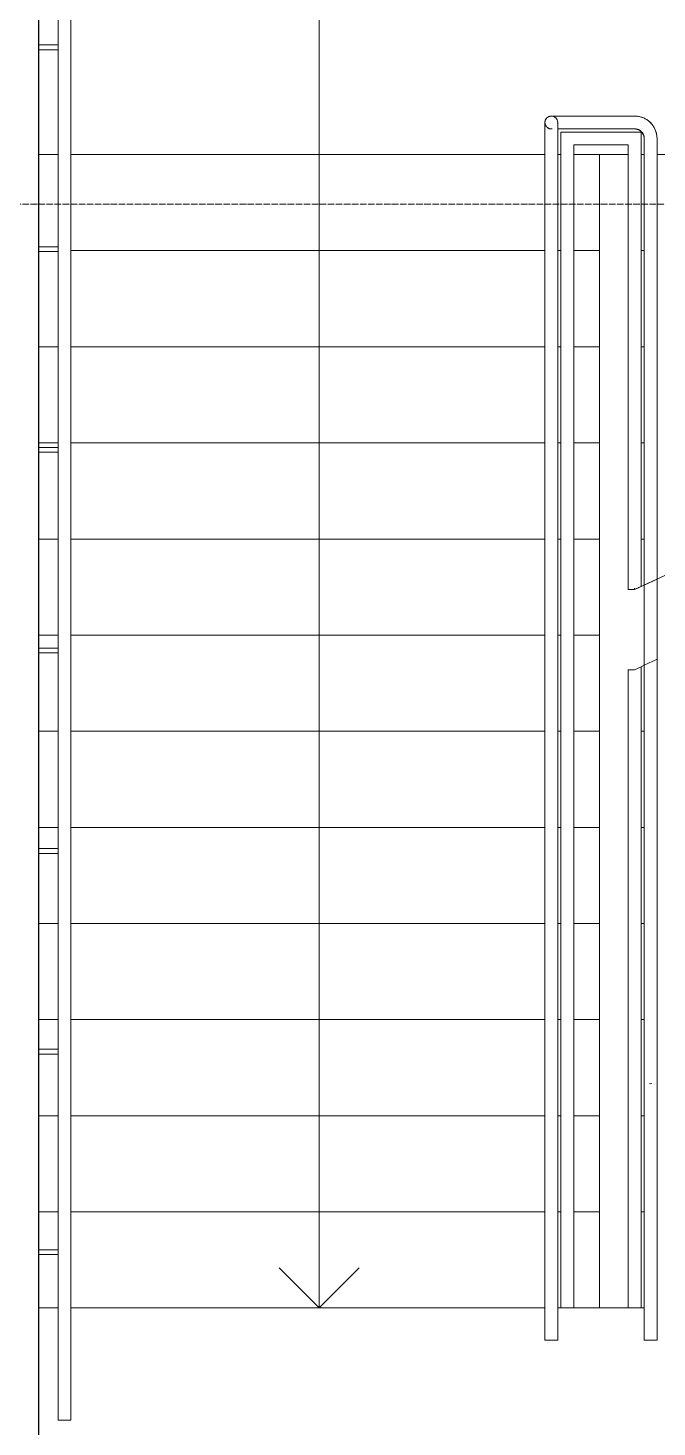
# Model space of a CAD drawing. Header units: millimetres. Extents: x -695119 to 412940, y -249585 to 622758.
# Drawn here: x 101642 to 103606, y 526912 to 531278 of the extents above; entities that cross this region are included whole.
import ezdxf

# ---------------------------------------------------------------- set-up
doc = ezdxf.new("R2010")
doc.units = ezdxf.units.MM
doc.linetypes.add('ADSK_Линия сетки', pattern=[25, 20, -2.5, 0, -2.5])
for name, color, linetype, lineweight in [('Балясины', 7, 'Continuous', 9), ('Лестницы', 8, 'Continuous', 9), ('Ограждение', 8, 'Continuous', 9), ('Оси', 252, 'Continuous', 9), ('Перекрытия', 7, 'Continuous', 18), ('Поручни', 8, 'Continuous', 9), ('Стены разрез', 7, 'Continuous', 30), ('Стрелки вверх', 7, 'Continuous', 18)]:
    doc.layers.add(name, color=color, linetype=linetype, lineweight=lineweight)

# ---------------------------------------------------------------- blocks, each defined once
blk = doc.blocks.new('Ограждение - Ограждение-533326-План 2 этажа смеж')
at = {"layer": 'Поручни'}
for p, q in [((12089, -5214.7), (12089, -8884.7)), ((12339, -5214.7), (12089, -5214.7)), ((12339, -5284.7), (12339, -5214.7)), ((12129, -5254.7), (12129, -8884.7)), ((12299, -5254.7), (12129, -5254.7)), ((12299, -5284.7), (12299, -5254.7)), ((12299, -6642.8), (12299, -5284.7)), ((12339, -6633.4), (12339, -5284.7)), ((12339, -6633.4), (12319, -6642.8)), ((12339, -6633.4), (12319, -6642.8)), ((12331.5, -6636.9), (12319, -6642.8)), ((12331.5, -6636.9), (12331.5, -6635.2)), ((12319, -6642.8), (12299, -6642.8)), ((12319, -6642.8), (12299, -6642.8)), ((12306.5, -6642.8), (12306.5, -6641)), ((12319, -6642.8), (12306.5, -6642.8)), ((12129, -8884.7), (12089, -8884.7))]:
    blk.add_line(p, q, dxfattribs=at)
blk = doc.blocks.new('Ограждение - Ограждение-V13-План 2 этажа смеж')
at = {"layer": 'Поручни'}
for p, q in [((12319, -6892.8), (12299, -6892.8)), ((12319, -6892.8), (12299, -6892.8)), ((12299, -8884.7), (12299, -6892.8)), ((12339, -6883.4), (12319, -6892.8)), ((12339, -6883.4), (12319, -6892.8)), ((12339, -8884.7), (12339, -6883.4)), ((12339, -8884.7), (12299, -8884.7))]:
    blk.add_line(p, q, dxfattribs=at)
blk = doc.blocks.new('Тип верхнего поручня - Верхний поручень_Внутренний_-533333-План 2 этажа смеж')
at = {"layer": 'Ограждение'}
for p, q in [((12349, -8140), (12349, -8865.2)), ((12389, -8865.2), (12389, -8140)), ((12349, -8896.5), (12349, -8984.7)), ((12389, -8984.7), (12389, -8896.5)), ((12366.7, -8984.7), (12371.4, -8984.7))]:
    blk.add_line(p, q, dxfattribs=at)
at = {"layer": 'Ограждение', "flags": 128}
for points in [[(12365.1, -8183.9), (12369, -8184.7), (12372.9, -8183.9)], [(12349, -8896.5), (12349, -8893.7), (12349, -8890.9), (12349, -8888.2), (12349, -8885.4), (12349, -8882.6), (12349, -8879.9), (12349, -8877.2), (12349, -8874.5), (12349, -8871.9), (12349, -8869.3), (12349, -8866.7), (12349, -8865.2)], [(12389, -8865.2), (12389, -8867.8), (12389, -8870.3), (12389, -8872.9), (12389, -8875.6), (12389, -8878.3), (12389, -8881), (12389, -8883.8), (12389, -8886.5), (12389, -8889.3), (12389, -8892.1), (12389, -8894.9), (12389, -8896.5)]]:
    blk.add_lwpolyline(points, dxfattribs=at)
blk = doc.blocks.new('Тип верхнего поручня - Верхний поручень_Внутренний_-V14-План 2 этажа смеж')
at = {"layer": 'Ограждение'}
for p, q in [((12319, -5164.7), (12129, -5164.7)), ((12039, -5201.3), (12039, -8883.1)), ((12079, -8883.1), (12079, -5201.3)), ((12129, -5204.7), (12319, -5204.7)), ((12349, -5234.7), (12349, -5272.9)), ((12389, -5272.9), (12389, -5234.7)), ((12349, -5286.3), (12349, -6878.8)), ((12389, -6860.1), (12389, -5286.3)), ((12039, -8896.5), (12039, -8984.7)), ((12079, -8984.7), (12079, -8896.5)), ((12056.7, -8984.7), (12061.4, -8984.7))]:
    blk.add_line(p, q, dxfattribs=at)
at = {"layer": 'Ограждение', "flags": 128}
for points in [[(12058.2, -5204.7), (12057.4, -5204.7), (12056.6, -5204.6), (12055.8, -5204.5), (12055, -5204.3), (12054.3, -5204.2), (12053.5, -5204), (12052.7, -5203.7), (12052, -5203.4), (12051.2, -5203.2), (12050.5, -5202.8), (12049.8, -5202.5), (12049.1, -5202.1), (12048.4, -5201.7), (12047.7, -5201.2), (12047.1, -5200.8), (12046.4, -5200.3), (12045.8, -5199.8), (12045.2, -5199.2), (12044.7, -5198.7), (12044.1, -5198.1), (12043.6, -5197.5), (12043.1, -5196.8), (12042.6, -5196.2), (12042.2, -5195.5), (12041.8, -5194.9), (12041.4, -5194.2), (12041, -5193.4), (12040.7, -5192.7), (12040.4, -5192), (12040.1, -5191.2), (12039.9, -5190.5), (12039.6, -5189.7), (12039.5, -5188.9), (12039.3, -5188.1), (12039.2, -5187.3), (12039.1, -5186.5), (12039, -5185.7), (12039, -5184.9), (12039, -5184.1), (12039.1, -5183.3), (12039.1, -5182.6), (12039.2, -5181.8), (12039.4, -5181), (12039.5, -5180.2), (12039.7, -5179.4), (12040, -5178.6), (12040.2, -5177.9), (12040.5, -5177.1), (12040.8, -5176.4), (12041.2, -5175.7), (12041.6, -5175), (12042, -5174.3), (12042.4, -5173.6), (12042.9, -5173), (12043.3, -5172.3), (12043.8, -5171.7), (12044.4, -5171.1), (12044.9, -5170.5), (12045.5, -5170), (12046.1, -5169.5), (12046.7, -5169), (12047.4, -5168.5), (12048, -5168), (12048.7, -5167.6), (12049.4, -5167.2), (12050.1, -5166.8), (12050.8, -5166.5), (12051.6, -5166.2), (12052.3, -5165.9), (12053.1, -5165.6), (12053.9, -5165.4), (12054.6, -5165.2), (12055.4, -5165.1), (12056.2, -5164.9), (12057, -5164.8), (12057.8, -5164.8), (12058.6, -5164.7), (12059, -5164.7)], [(12039, -5184.7), (12039, -5184.8), (12039, -5184.8), (12039, -5184.9), (12039, -5185.1), (12039, -5185.3), (12039, -5185.6), (12039, -5185.9), (12039, -5186.3), (12039, -5186.7), (12039, -5187.1), (12039, -5187.6), (12039, -5188.1), (12039, -5188.7), (12039, -5189.3), (12039, -5190), (12039, -5190.7), (12039, -5191.4), (12039, -5192.2), (12039, -5193), (12039, -5193.8), (12039, -5194.7), (12039, -5195.6), (12039, -5196.6), (12039, -5197.5), (12039, -5198.5), (12039, -5199.5), (12039, -5200.6), (12039, -5201.3)], [(12059, -5164.7), (12059.1, -5164.7), (12059.2, -5164.7), (12059.5, -5164.7), (12059.9, -5164.7), (12060.4, -5164.7), (12061, -5164.7), (12061.7, -5164.7), (12062.6, -5164.7), (12063.5, -5164.7), (12064.5, -5164.7), (12065.7, -5164.7), (12066.9, -5164.7), (12068.3, -5164.7), (12069.7, -5164.7), (12071.2, -5164.7), (12072.9, -5164.7), (12074.6, -5164.7), (12076.4, -5164.7), (12078.3, -5164.7), (12080.3, -5164.7), (12082.3, -5164.7), (12084.4, -5164.7), (12086.6, -5164.7), (12088.9, -5164.7), (12091.2, -5164.7), (12093.6, -5164.7), (12096, -5164.7), (12098.5, -5164.7), (12101.1, -5164.7), (12103.7, -5164.7), (12106.3, -5164.7), (12109, -5164.7), (12111.7, -5164.7), (12114.4, -5164.7), (12117.1, -5164.7), (12119.9, -5164.7), (12122.7, -5164.7), (12125.5, -5164.7), (12128.3, -5164.7), (12129, -5164.7)], [(12079, -5201.3), (12079, -5200.3), (12079, -5199.2), (12079, -5198.2), (12079, -5197.2), (12079, -5196.3), (12079, -5195.3), (12079, -5194.4), (12079, -5193.6), (12079, -5192.7), (12079, -5191.9), (12079, -5191.2), (12079, -5190.4), (12079, -5189.8), (12079, -5189.1), (12079, -5188.5), (12079, -5187.9), (12079, -5187.4), (12079, -5187), (12079, -5186.5), (12079, -5186.1), (12079, -5185.8), (12079, -5185.5), (12079, -5185.3), (12079, -5185.1), (12079, -5184.9), (12079, -5184.8), (12079, -5184.7), (12079, -5184.7)], [(12389, -5234.7), (12389, -5231.9), (12388.8, -5229.1), (12388.5, -5226.4), (12388.1, -5223.6), (12387.6, -5220.8), (12387, -5218.1), (12386.3, -5215.4), (12385.5, -5212.7), (12384.5, -5210.1), (12383.5, -5207.5), (12382.4, -5204.9), (12381.1, -5202.4), (12379.8, -5199.9), (12378.3, -5197.5), (12376.8, -5195.2), (12375.2, -5192.9), (12373.5, -5190.7), (12371.6, -5188.6), (12369.8, -5186.5), (12367.8, -5184.5), (12365.7, -5182.6), (12363.6, -5180.8), (12361.4, -5179), (12359.2, -5177.4), (12356.8, -5175.8), (12354.5, -5174.4), (12352, -5173), (12349.5, -5171.7), (12347, -5170.6), (12344.4, -5169.5), (12341.8, -5168.5), (12339.1, -5167.7), (12336.4, -5166.9), (12333.7, -5166.3), (12330.9, -5165.7), (12328.2, -5165.3), (12325.4, -5165), (12322.6, -5164.8), (12319.8, -5164.7), (12319, -5164.7)], [(12062, -5204.7), (12061.2, -5204.7), (12060.6, -5204.7), (12060, -5204.7), (12059.6, -5204.7), (12059.3, -5204.7), (12059.1, -5204.7), (12059, -5204.7)], [(12129, -5204.7), (12126.2, -5204.7), (12123.4, -5204.7), (12120.6, -5204.7), (12117.9, -5204.7), (12115.1, -5204.7), (12112.4, -5204.7), (12109.7, -5204.7), (12107, -5204.7), (12104.4, -5204.7), (12101.8, -5204.7), (12099.2, -5204.7), (12096.7, -5204.7), (12094.2, -5204.7), (12091.8, -5204.7), (12089.5, -5204.7), (12087.2, -5204.7), (12085, -5204.7), (12082.9, -5204.7), (12080.8, -5204.7), (12079, -5204.7)], [(12319, -5204.7), (12320.2, -5204.8), (12321.4, -5204.8), (12322.6, -5204.9), (12323.8, -5205.1), (12325, -5205.3), (12326.2, -5205.6), (12327.3, -5205.9), (12328.5, -5206.3), (12329.6, -5206.7), (12330.7, -5207.1), (12331.8, -5207.6), (12332.9, -5208.1), (12333.9, -5208.7), (12335, -5209.3), (12336, -5210), (12336.9, -5210.7), (12337.9, -5211.4), (12338.8, -5212.2), (12339.7, -5213), (12340.5, -5213.8), (12341.4, -5214.7), (12342.1, -5215.6), (12342.9, -5216.6), (12343.6, -5217.5), (12344.3, -5218.5), (12344.9, -5219.5), (12345.5, -5220.6), (12346, -5221.7), (12346.5, -5222.8), (12347, -5223.9), (12347.4, -5225), (12347.8, -5226.1), (12348.1, -5227.3), (12348.4, -5228.5), (12348.6, -5229.6), (12348.8, -5230.8), (12348.9, -5232), (12349, -5233.2), (12349, -5234.4), (12349, -5234.7)], [(12349, -5272.9), (12349, -5274.1), (12349, -5275.3), (12349, -5276.5), (12349, -5277.7), (12349, -5278.9), (12349, -5280.1), (12349, -5281.2), (12349, -5282.4), (12349, -5283.5), (12349, -5284.6), (12349, -5285.7), (12349, -5286.3)], [(12389, -5286.3), (12389, -5285.3), (12389, -5284.2), (12389, -5283), (12389, -5281.9), (12389, -5280.7), (12389, -5279.6), (12389, -5278.4), (12389, -5277.2), (12389, -5276), (12389, -5274.8), (12389, -5273.6), (12389, -5272.9)], [(12039, -8883.1), (12039, -8884.2), (12039, -8885.3), (12039, -8886.4), (12039, -8887.6), (12039, -8888.7), (12039, -8889.9), (12039, -8891.1), (12039, -8892.2), (12039, -8893.4), (12039, -8894.6), (12039, -8895.8), (12039, -8896.5)], [(12079, -8896.5), (12079, -8895.3), (12079, -8894.1), (12079, -8892.9), (12079, -8891.8), (12079, -8890.6), (12079, -8889.4), (12079, -8888.2), (12079, -8887.1), (12079, -8886), (12079, -8884.9), (12079, -8883.8), (12079, -8883.1)]]:
    blk.add_lwpolyline(points, dxfattribs=at)
at = {"layer": 'Ограждение'}
for start, end in [(0, 180), (165, 189.3911), (180, 187.4211), (170, 173.356), (186.6424, 190), (140.6063, 159.9672), (90, 135), (40.6437, 90), (23.3099, 36.6713), (350.6089, 15), (6.6424, 10), (350, 353.356), (352.5814, 0)]:
    blk.add_arc((12059, -5184.7), 20, start, end, dxfattribs=at)
blk = doc.blocks.new('Тип верхнего поручня - Верхний поручень_Внутренний_-V15-План 2 этажа смеж')
at = {"layer": 'Ограждение'}
for p, q in [((12039, -5212.4), (12039, -5184.7)), ((12109, -5164.7), (12059, -5164.7)), ((12319, -5164.7), (12109, -5164.7)), ((12039, -5212.4), (12039, -8874.2)), ((12109, -5204.7), (12079, -5204.7)), ((12079, -5212.4), (12079, -8874.2)), ((12319, -5204.7), (12109, -5204.7)), ((12349, -5272.9), (12349, -5234.7)), ((12389, -5272.9), (12389, -5234.7)), ((12349, -5272.9), (12349, -5295.3)), ((12389, -5272.9), (12389, -5295.3)), ((12349, -6628.8), (12349, -5295.3)), ((12389, -6610.1), (12389, -5295.3)), ((12349, -6628.8), (12389, -6610.1)), ((12039, -8896.5), (12039, -8874.2)), ((12039, -8896.5), (12039, -8984.7)), ((12079, -8896.5), (12079, -8874.2)), ((12079, -8896.5), (12079, -8984.7)), ((12079, -8984.7), (12039, -8984.7))]:
    blk.add_line(p, q, dxfattribs=at)
for radius in [70, 30]:
    blk.add_arc((12319, -5234.7), radius, 0, 90, dxfattribs=at)
blk = doc.blocks.new('Тип верхнего поручня - Верхний поручень_Внутренний_-V16-План 2 этажа смеж')
at = {"layer": 'Ограждение'}
for p, q in [((12389, -6860.1), (12349, -6878.8)), ((12349, -8874.2), (12349, -6878.8)), ((12389, -8874.2), (12389, -6860.1)), ((12349, -8896.5), (12349, -8874.2)), ((12349, -8984.7), (12349, -8896.5)), ((12389, -8896.5), (12389, -8874.2)), ((12389, -8984.7), (12389, -8896.5)), ((12349, -8984.7), (12369, -8984.7)), ((12369, -8984.7), (12389, -8984.7))]:
    blk.add_line(p, q, dxfattribs=at)
blk = doc.blocks.new('Тип перил - Перила_Внутренний_-1134032-План 2 этажа смеж')
at = {"layer": 'Ограждение'}
for p, q in [((12039, -5184.7), (12039, -5201.3)), ((12109, -5164.7), (12059, -5164.7)), ((12090.9, -5204.7), (12102.2, -5204.7))]:
    blk.add_line(p, q, dxfattribs=at)
at = {"layer": 'Ограждение', "flags": 128}
for points in [[(12389, -5234.7), (12389, -5231.9), (12388.8, -5229.1), (12388.5, -5226.4), (12388.1, -5223.6), (12387.6, -5220.8), (12387, -5218.1), (12386.3, -5215.4), (12385.5, -5212.7), (12384.5, -5210.1), (12383.5, -5207.5), (12382.4, -5204.9), (12381.1, -5202.4), (12379.8, -5199.9), (12378.3, -5197.5), (12376.8, -5195.2), (12375.2, -5192.9), (12373.5, -5190.7), (12371.6, -5188.6), (12369.8, -5186.5), (12367.8, -5184.5), (12365.7, -5182.6), (12363.6, -5180.8), (12361.4, -5179), (12359.2, -5177.4), (12356.8, -5175.8), (12354.5, -5174.4), (12352, -5173), (12349.5, -5171.7), (12347, -5170.6), (12344.4, -5169.5), (12341.8, -5168.5), (12339.1, -5167.7), (12336.4, -5166.9), (12333.7, -5166.3), (12330.9, -5165.7), (12328.2, -5165.3), (12325.4, -5165), (12322.6, -5164.8), (12319.8, -5164.7)], [(12349, -5272.9), (12349, -5274.1), (12349, -5275.3), (12349, -5276.5), (12349, -5277.7), (12349, -5278.9), (12349, -5280.1)], [(12349, -5282.4), (12349, -5283.5), (12349, -5284.6), (12349, -5285.7), (12349, -5286.3)], [(12389, -5280.7), (12389, -5279.6), (12389, -5278.4), (12389, -5277.2), (12389, -5276), (12389, -5274.8), (12389, -5273.6), (12389, -5272.9)], [(12389, -5286.3), (12389, -5285.3), (12389, -5284.2), (12389, -5283), (12389, -5281.9)], [(12039, -8883.1), (12039, -8884.2), (12039, -8885.3), (12039, -8886.4), (12039, -8887.6)], [(12039, -8888.7), (12039, -8889.9), (12039, -8891.1), (12039, -8892.2), (12039, -8893.4), (12039, -8894.6), (12039, -8895.8), (12039, -8896.5)], [(12079, -8887.1), (12079, -8886), (12079, -8884.9), (12079, -8883.8), (12079, -8883.1)], [(12079, -8896.5), (12079, -8895.3), (12079, -8894.1), (12079, -8892.9), (12079, -8891.8), (12079, -8890.6), (12079, -8889.4)]]:
    blk.add_lwpolyline(points, dxfattribs=at)
blk = doc.blocks.new('Тип перил - Перила_Внутренний_-V24-План 2 этажа смеж')
at = {"layer": 'Ограждение'}
for p, q in [((12039, -5184.7), (12039, -5201.3)), ((12109, -5164.7), (12059, -5164.7)), ((12102.2, -5204.7), (12090.9, -5204.7)), ((12349, -5272.9), (12349, -5286.4)), ((12389, -5272.9), (12389, -5286.4)), ((12039, -8896.5), (12039, -8883.1)), ((12079, -8896.5), (12079, -8883.1))]:
    blk.add_line(p, q, dxfattribs=at)
for start, end in [(50.2351, 90), (0, 39.7649)]:
    blk.add_arc((12319, -5234.7), 30, start, end, dxfattribs=at)
blk = doc.blocks.new('Тип перил - Перила_Внутренний_-1138158-План 2 этажа смеж')
at = {"layer": 'Ограждение'}
for p, q in [((10519, -3764.7), (10519, -4972.9)), ((10559, -4972.9), (10559, -3764.7)), ((10519, -5004.2), (10519, -8883.1)), ((10559, -8883.1), (10559, -5004.2)), ((10519, -8896.5), (10519, -9234.7)), ((10559, -9234.7), (10559, -8896.5)), ((10536.7, -9234.7), (10541.4, -9234.7))]:
    blk.add_line(p, q, dxfattribs=at)
at = {"layer": 'Ограждение', "flags": 128}
for points in [[(10519, -5004.2), (10519, -5001.7), (10519, -4999.1), (10519, -4996.5), (10519, -4993.9), (10519, -4991.2), (10519, -4988.5), (10519, -4985.7), (10519, -4982.9), (10519, -4980.2), (10519, -4977.4), (10519, -4974.6), (10519, -4972.9)], [(10559, -4972.9), (10559, -4975.7), (10559, -4978.5), (10559, -4981.3), (10559, -4984.1), (10559, -4986.8), (10559, -4989.6), (10559, -4992.3), (10559, -4994.9), (10559, -4997.6), (10559, -5000.2), (10559, -5002.7), (10559, -5004.2)], [(10519, -8883.1), (10519, -8884.2), (10519, -8885.3), (10519, -8886.4), (10519, -8887.6), (10519, -8888.7), (10519, -8889.9), (10519, -8891.1), (10519, -8892.2), (10519, -8893.4), (10519, -8894.6), (10519, -8895.8), (10519, -8896.5)], [(10559, -8896.5), (10559, -8895.3), (10559, -8894.1), (10559, -8892.9), (10559, -8891.8), (10559, -8890.6), (10559, -8889.4), (10559, -8888.2), (10559, -8887.1), (10559, -8886), (10559, -8884.9), (10559, -8883.8), (10559, -8883.1)]]:
    blk.add_lwpolyline(points, dxfattribs=at)
blk = doc.blocks.new('Тип перил - D15 высота60 консоль80-16089-План 2 этажа смеж')
at = {"layer": 'Ограждение'}
for p, q in [((-7.5, 80), (-7.5, 20)), ((7.5, 20), (7.5, 80))]:
    blk.add_line(p, q, dxfattribs=at)
blk = doc.blocks.new('Тип перил - D15 высота60 консоль80-3550896-План 2 этажа смеж')
at = {"rotation": 90}
blk.add_blockref('Тип перил - D15 высота60 консоль80-16089-План 2 этажа смеж', (10539, -4950.2), dxfattribs=at)
blk = doc.blocks.new('Тип перил - D15 высота60 консоль80-3550897-План 2 этажа смеж')
at = {"rotation": 90}
blk.add_blockref('Тип перил - D15 высота60 консоль80-16089-План 2 этажа смеж', (10539, -5580.3), dxfattribs=at)
blk = doc.blocks.new('Тип перил - D15 высота60 консоль80-3550898-План 2 этажа смеж')
at = {"rotation": 90}
blk.add_blockref('Тип перил - D15 высота60 консоль80-16089-План 2 этажа смеж', (10539, -6206.4), dxfattribs=at)
blk = doc.blocks.new('Тип перил - D15 высота60 консоль80-3550899-План 2 этажа смеж')
at = {"rotation": 90}
blk.add_blockref('Тип перил - D15 высота60 консоль80-16089-План 2 этажа смеж', (10539, -6832.5), dxfattribs=at)
blk = doc.blocks.new('Тип перил - D15 высота60 консоль80-3550900-План 2 этажа смеж')
at = {"rotation": 90}
blk.add_blockref('Тип перил - D15 высота60 консоль80-16089-План 2 этажа смеж', (10539, -7458.6), dxfattribs=at)
blk = doc.blocks.new('Тип перил - D15 высота60 консоль80-3550901-План 2 этажа смеж')
at = {"rotation": 90}
blk.add_blockref('Тип перил - D15 высота60 консоль80-16089-План 2 этажа смеж', (10539, -8084.7), dxfattribs=at)
blk = doc.blocks.new('Тип перил - D15 высота60 консоль80-3550902-План 2 этажа смеж')
at = {"rotation": 90}
blk.add_blockref('Тип перил - D15 высота60 консоль80-16089-План 2 этажа смеж', (10539, -8710.8), dxfattribs=at)
blk = doc.blocks.new('Тип перил - Перила_Внутренний_-V37-План 2 этажа смеж')
at = {"layer": 'Ограждение'}
for p, q in [((10519, -3764.7), (10519, -4972.9)), ((10559, -3764.7), (10559, -4972.9)), ((10519, -4972.9), (10519, -4995.3)), ((10559, -4972.9), (10559, -4995.3)), ((10519, -4995.3), (10519, -8874.2)), ((10559, -4995.3), (10559, -8874.2)), ((10519, -8896.5), (10519, -8874.2)), ((10519, -8896.5), (10519, -9234.7)), ((10559, -8896.5), (10559, -8874.2)), ((10559, -8896.5), (10559, -9234.7)), ((10559, -9234.7), (10519, -9234.7))]:
    blk.add_line(p, q, dxfattribs=at)
blk = doc.blocks.new('Тип перил - Перила_Внутренний_-1138171-План 2 этажа смеж')
at = {"layer": 'Ограждение', "flags": 128}
for points in [[(10519, -8883.1), (10519, -8884.2), (10519, -8885.3), (10519, -8886.4), (10519, -8887.6)], [(10519, -8888.7), (10519, -8889.9), (10519, -8891.1), (10519, -8892.2), (10519, -8893.4), (10519, -8894.6), (10519, -8895.8), (10519, -8896.5)], [(10559, -8887.1), (10559, -8886), (10559, -8884.9), (10559, -8883.8), (10559, -8883.1)], [(10559, -8896.5), (10559, -8895.3), (10559, -8894.1), (10559, -8892.9), (10559, -8891.8), (10559, -8890.6), (10559, -8889.4)]]:
    blk.add_lwpolyline(points, dxfattribs=at)
blk = doc.blocks.new('Тип перил - Перила_Внутренний_-V38-План 2 этажа смеж')
at = {"layer": 'Ограждение'}
for p, q in [((10519, -8896.5), (10519, -8883.1)), ((10559, -8896.5), (10559, -8883.1))]:
    blk.add_line(p, q, dxfattribs=at)

msp = doc.modelspace()

# ---------------------------------------------------------------- linework, layer by layer
at = {"layer": 'Лестницы'}
for p, q in [((101736.401, 530883.241), (101676.401, 530883.241)), ((101736.401, 530883.241), (101676.401, 530883.241)), ((103256.401, 530883.241), (101776.401, 530883.241)), ((103256.401, 530883.241), (101776.401, 530883.241)), ((103306.401, 530883.241), (103296.401, 530883.241)), ((103306.401, 530883.241), (103296.401, 530883.241)), ((103426.401, 530883.241), (103346.401, 530883.241)), ((103426.401, 530883.241), (103346.401, 530883.241)), ((103426.401, 530883.241), (103516.401, 530883.241)), ((103426.401, 530883.241), (103426.401, 530583.241)), ((103556.401, 530883.241), (103566.78, 530883.241)), ((103556.401, 530883.241), (103566.78, 530883.241)), ((103606.022, 530883.241), (105186.78, 530883.241)), ((103606.022, 530883.241), (105186.78, 530883.241)), ((103256.401, 530583.241), (101776.401, 530583.241)), ((103256.401, 530583.241), (101776.401, 530583.241)), ((103306.401, 530583.241), (103296.401, 530583.241)), ((103306.401, 530583.241), (103296.401, 530583.241)), ((103426.401, 530583.241), (103346.401, 530583.241)), ((103426.401, 530583.241), (103346.401, 530583.241)), ((103426.401, 530583.241), (103426.401, 530283.241)), ((103556.401, 530583.241), (103566.401, 530583.241)), ((103556.401, 530583.241), (103566.401, 530583.241)), ((101736.401, 530283.241), (101676.401, 530283.241)), ((101736.401, 530283.241), (101676.401, 530283.241)), ((103256.401, 530283.241), (101776.401, 530283.241)), ((103256.401, 530283.241), (101776.401, 530283.241)), ((103306.401, 530283.241), (103296.401, 530283.241)), ((103306.401, 530283.241), (103296.401, 530283.241)), ((103426.401, 530283.241), (103346.401, 530283.241)), ((103426.401, 530283.241), (103346.401, 530283.241)), ((103426.401, 530283.241), (103426.401, 529983.241)), ((103556.401, 530283.241), (103566.401, 530283.241)), ((103556.401, 530283.241), (103566.401, 530283.241)), ((101736.401, 529983.241), (101676.401, 529983.241)), ((101736.401, 529983.241), (101676.401, 529983.241)), ((103256.401, 529983.241), (101776.401, 529983.241)), ((103256.401, 529983.241), (101776.401, 529983.241)), ((103306.401, 529983.241), (103296.401, 529983.241)), ((103306.401, 529983.241), (103296.401, 529983.241)), ((103426.401, 529983.241), (103346.401, 529983.241)), ((103426.401, 529983.241), (103346.401, 529983.241)), ((103426.401, 529983.241), (103426.401, 529683.241)), ((103556.401, 529983.241), (103566.401, 529983.241)), ((103556.401, 529983.241), (103566.401, 529983.241)), ((104298.113, 529880.414), (103536.401, 529525.222)), ((101736.401, 529683.241), (101676.401, 529683.241)), ((101736.401, 529683.241), (101676.401, 529683.241)), ((103256.401, 529683.241), (101776.401, 529683.241)), ((103256.401, 529683.241), (101776.401, 529683.241)), ((103306.401, 529683.241), (103296.401, 529683.241)), ((103306.401, 529683.241), (103296.401, 529683.241)), ((103426.401, 529683.241), (103346.401, 529683.241)), ((103426.401, 529683.241), (103346.401, 529683.241)), ((103426.401, 529683.241), (103426.401, 529383.241)), ((103556.401, 529683.241), (103566.401, 529683.241)), ((103556.401, 529683.241), (103566.401, 529683.241)), ((103536.401, 529525.222), (103536.401, 529529.885)), ((101736.401, 529383.241), (101676.401, 529383.241)), ((101736.401, 529383.241), (101676.401, 529383.241)), ((103256.401, 529383.241), (101776.401, 529383.241)), ((103256.401, 529383.241), (101776.401, 529383.241)), ((103306.401, 529383.241), (103296.401, 529383.241)), ((103306.401, 529383.241), (103296.401, 529383.241)), ((103426.401, 529383.241), (103346.401, 529383.241)), ((103426.401, 529383.241), (103346.401, 529383.241)), ((103426.401, 529383.241), (103426.401, 529083.241)), ((103566.401, 529289.211), (103556.401, 529284.548)), ((101736.401, 529083.241), (101676.401, 529083.241)), ((101736.401, 529083.241), (101676.401, 529083.241)), ((103256.401, 529083.241), (101776.401, 529083.241)), ((103256.401, 529083.241), (101776.401, 529083.241)), ((103306.401, 529083.241), (103296.401, 529083.241)), ((103306.401, 529083.241), (103296.401, 529083.241)), ((103426.401, 529083.241), (103346.401, 529083.241)), ((103426.401, 529083.241), (103346.401, 529083.241)), ((103426.401, 529083.241), (103426.401, 528783.241)), ((103556.401, 529083.241), (103566.401, 529083.241)), ((103556.401, 529083.241), (103566.401, 529083.241)), ((101736.401, 528783.241), (101676.401, 528783.241)), ((101736.401, 528783.241), (101676.401, 528783.241)), ((103256.401, 528783.241), (101776.401, 528783.241)), ((103256.401, 528783.241), (101776.401, 528783.241)), ((103306.401, 528783.241), (103296.401, 528783.241)), ((103306.401, 528783.241), (103296.401, 528783.241)), ((103426.401, 528783.241), (103346.401, 528783.241)), ((103426.401, 528783.241), (103346.401, 528783.241)), ((103426.401, 528783.241), (103426.401, 528483.241)), ((103556.401, 528783.241), (103566.401, 528783.241)), ((103556.401, 528783.241), (103566.401, 528783.241)), ((101736.401, 528483.241), (101676.401, 528483.241)), ((101736.401, 528483.241), (101676.401, 528483.241)), ((103256.401, 528483.241), (101776.401, 528483.241)), ((103256.401, 528483.241), (101776.401, 528483.241)), ((103306.401, 528483.241), (103296.401, 528483.241)), ((103306.401, 528483.241), (103296.401, 528483.241)), ((103426.401, 528483.241), (103346.401, 528483.241)), ((103426.401, 528483.241), (103346.401, 528483.241)), ((103426.401, 528483.241), (103426.401, 528183.241)), ((103556.401, 528483.241), (103566.401, 528483.241)), ((103556.401, 528483.241), (103566.401, 528483.241)), ((101736.401, 528183.241), (101676.401, 528183.241)), ((101736.401, 528183.241), (101676.401, 528183.241)), ((103256.401, 528183.241), (101776.401, 528183.241)), ((103256.401, 528183.241), (101776.401, 528183.241)), ((103306.401, 528183.241), (103296.401, 528183.241)), ((103306.401, 528183.241), (103296.401, 528183.241)), ((103426.401, 528183.241), (103346.401, 528183.241)), ((103426.401, 528183.241), (103346.401, 528183.241)), ((103426.401, 528183.241), (103426.401, 527883.241)), ((103556.401, 528183.241), (103566.401, 528183.241)), ((103556.401, 528183.241), (103566.401, 528183.241)), ((101736.401, 527883.241), (101676.401, 527883.241)), ((101736.401, 527883.241), (101676.401, 527883.241)), ((103256.401, 527883.241), (101776.401, 527883.241)), ((103256.401, 527883.241), (101776.401, 527883.241)), ((103306.401, 527883.241), (103296.401, 527883.241)), ((103306.401, 527883.241), (103296.401, 527883.241)), ((103426.401, 527883.241), (103346.401, 527883.241)), ((103426.401, 527883.241), (103346.401, 527883.241)), ((103426.401, 527883.241), (103426.401, 527583.241)), ((103556.401, 527883.241), (103566.401, 527883.241)), ((103556.401, 527883.241), (103566.401, 527883.241)), ((101736.401, 527583.241), (101676.401, 527583.241)), ((101736.401, 527583.241), (101676.401, 527583.241)), ((103256.401, 527583.241), (101776.401, 527583.241)), ((103256.401, 527583.241), (101776.401, 527583.241)), ((103306.401, 527583.241), (103296.401, 527583.241)), ((103306.401, 527583.241), (103296.401, 527583.241)), ((103426.401, 527583.241), (103346.401, 527583.241)), ((103426.401, 527583.241), (103346.401, 527583.241)), ((103426.401, 527583.241), (103426.401, 527283.241)), ((103556.401, 527583.241), (103566.401, 527583.241)), ((103556.401, 527583.241), (103566.401, 527583.241)), ((101736.78, 527283.241), (101676.401, 527283.241)), ((101736.78, 527283.241), (101676.401, 527283.241)), ((103256.78, 527283.241), (101776.022, 527283.241)), ((103256.78, 527283.241), (101776.022, 527283.241)), ((103306.401, 527283.241), (103296.022, 527283.241)), ((103306.401, 527283.241), (103296.022, 527283.241)), ((103426.401, 527283.241), (103346.401, 527283.241)), ((103426.401, 527283.241), (103346.401, 527283.241)), ((103516.401, 527283.241), (103426.401, 527283.241)), ((103556.401, 527283.241), (103566.401, 527283.241)), ((103556.401, 527283.241), (103566.401, 527283.241))]:
    msp.add_line(p, q, dxfattribs=at)
at = {"layer": 'Оси', "linetype": 'ADSK_Линия сетки'}
msp.add_line((127748.695, 530728.241), (50771.339, 530728.241), dxfattribs=at)
at = {"layer": 'Перекрытия', "color": 49, "true_color": 0x464646}
for p, q in [((101736.78, 527283.241), (101676.401, 527283.241)), ((103256.78, 527283.241), (101776.022, 527283.241)), ((103306.401, 527283.241), (103296.022, 527283.241)), ((103516.401, 527283.241), (103346.401, 527283.241))]:
    msp.add_line(p, q, dxfattribs=at)
at = {"layer": 'Стены разрез'}
msp.add_line((101676.401, 524333.241), (101676.401, 532528.241), dxfattribs=at)
at = {"layer": 'Стрелки вверх'}
for p, q in [((102551.401, 531733.241), (102551.401, 530883.241)), ((102551.401, 530883.241), (102551.401, 530583.241)), ((102551.401, 530583.241), (102551.401, 530283.241)), ((102551.401, 530283.241), (102551.401, 529983.241)), ((102551.401, 529983.241), (102551.401, 529683.241)), ((102551.401, 529683.241), (102551.401, 529383.241)), ((102551.401, 529383.241), (102551.401, 529083.241)), ((102551.401, 529083.241), (102551.401, 528783.241)), ((102551.401, 528783.241), (102551.401, 528483.241)), ((102551.401, 528483.241), (102551.401, 528183.241)), ((102551.401, 528183.241), (102551.401, 527883.241)), ((102551.401, 527883.241), (102551.401, 527583.241)), ((102551.401, 527583.241), (102551.401, 527283.241)), ((102551.401, 527283.241), (102426.401, 527408.241)), ((102551.401, 527283.241), (102676.401, 527408.241))]:
    msp.add_line(p, q, dxfattribs=at)

# ---------------------------------------------------------------- block references
at = {"layer": 'Балясины'}
for name in ['Ограждение - Ограждение-533326-План 2 этажа смеж', 'Ограждение - Ограждение-V13-План 2 этажа смеж']:
    msp.add_blockref(name, (91217.378, 536167.972), dxfattribs=at)
at = {"layer": 'Ограждение'}
for name in ['Тип перил - Перила_Внутренний_-1138158-План 2 этажа смеж', 'Тип перил - Перила_Внутренний_-V37-План 2 этажа смеж', 'Тип перил - Перила_Внутренний_-1138171-План 2 этажа смеж', 'Тип перил - Перила_Внутренний_-V38-План 2 этажа смеж', 'Тип перил - D15 высота60 консоль80-3550896-План 2 этажа смеж', 'Тип верхнего поручня - Верхний поручень_Внутренний_-V14-План 2 этажа смеж', 'Тип верхнего поручня - Верхний поручень_Внутренний_-V15-План 2 этажа смеж', 'Тип перил - Перила_Внутренний_-1134032-План 2 этажа смеж', 'Тип перил - Перила_Внутренний_-V24-План 2 этажа смеж', 'Тип перил - D15 высота60 консоль80-3550897-План 2 этажа смеж', 'Тип перил - D15 высота60 консоль80-3550898-План 2 этажа смеж', 'Тип перил - D15 высота60 консоль80-3550899-План 2 этажа смеж', 'Тип верхнего поручня - Верхний поручень_Внутренний_-V16-План 2 этажа смеж', 'Тип перил - D15 высота60 консоль80-3550900-План 2 этажа смеж', 'Тип перил - D15 высота60 консоль80-3550901-План 2 этажа смеж', 'Тип верхнего поручня - Верхний поручень_Внутренний_-533333-План 2 этажа смеж', 'Тип перил - D15 высота60 консоль80-3550902-План 2 этажа смеж']:
    msp.add_blockref(name, (91217.378, 536167.972), dxfattribs=at)

doc.saveas('drawing.dxf')
